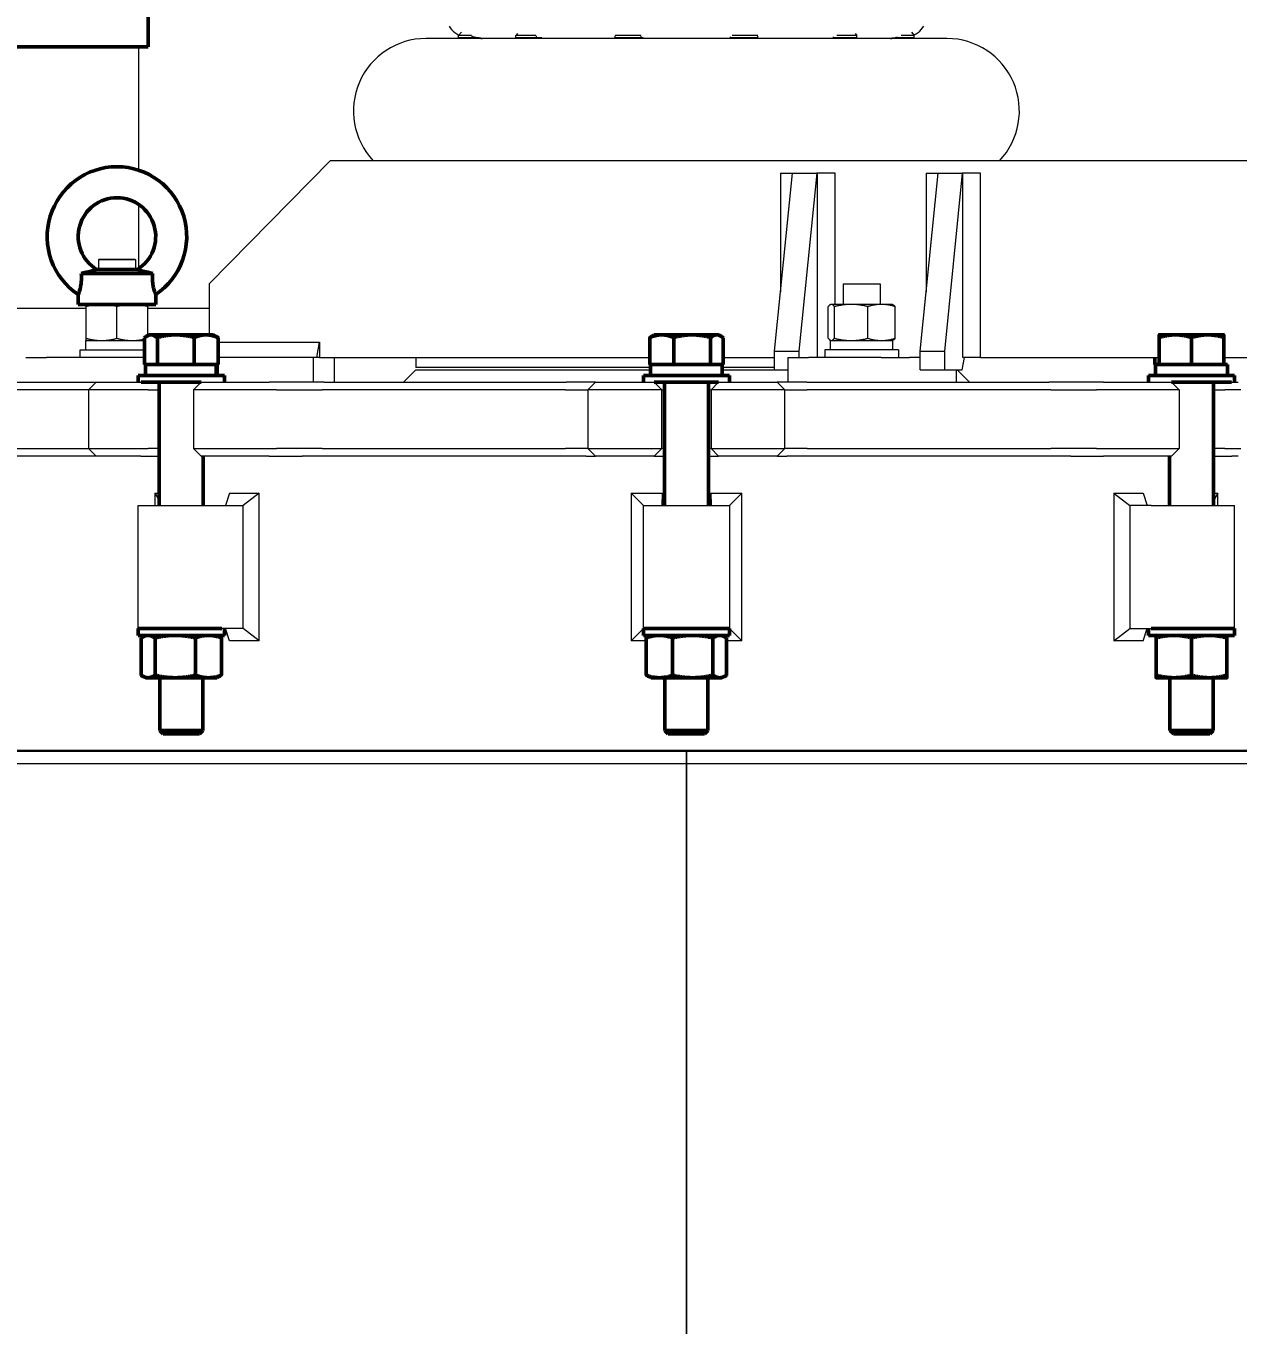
# Model space of a CAD drawing. Header units: inches. Extents: x 20 to 536, y 8 to 344.
# Drawn here: x 403.07 to 427.7, y 114.7 to 141.1 of the extents above; entities that cross this region are included whole.
import ezdxf

# ---------------------------------------------------------------- set-up
doc = ezdxf.new("R2010")
doc.units = ezdxf.units.IN
doc.header["$LTSCALE"] = 16
doc.header["$MEASUREMENT"] = 0
doc.layers.add('Dimension (ANSI)', color=7, linetype='Continuous', lineweight=25)
doc.layers.add('Visible (ANSI)', color=7, linetype='Continuous', lineweight=50)
doc.styles.add('Standard D-E', font='arial.ttf')
doc.dimstyles.new('in [mm] D-E NeptuneBenson', dxfattribs={"dimscale": 16, "dimtxt": 0.15, "dimasz": 0.098425, "dimexe": 0.125, "dimexo": 0.063, "dimgap": 0.031496, "dimtad": 0, "dimtih": 1, "dimtoh": 1, "dimdec": 4, "dimrnd": 1e-08, "dimzin": 3, "dimdsep": 46, "dimlunit": 5, "dimtxsty": 'Standard D-E', "dimcen": 0.09, "dimdle": 0.393701, "dimclrd": 256, "dimclre": 256, "dimclrt": 256, "dimadec": 1, "dimazin": 1, "dimtfac": 1, "dimtofl": 0, "dimtmove": 0, "dimatfit": 3, "dimfxl": 1, "dimfrac": 1, "dimtolj": 1, "dimtzin": 4, "dimlwd": -1, "dimlwe": -1, "dimarcsym": 0})

# ---------------------------------------------------------------- blocks, each defined once
blk = doc.blocks.new('*D25')
at = {"layer": 'Defpoints', "color": 0, "transparency": 16777216}
for p in [(336.905, 144.01), (416.113, 144.01), (390.911, 45.678)]:
    blk.add_point(p, dxfattribs=at)
at = {"layer": 'Dimension (ANSI)', "transparency": 16777216}
for p, q in [((415.105, 144.01), (334.905, 144.01)), ((336.905, 142.435), (336.905, 111.916)), ((336.905, 47.253), (336.905, 94.55)), ((389.903, 45.678), (334.905, 45.678))]:
    blk.add_line(p, q, dxfattribs=at)
for points in [[(336.642, 142.435), (337.167, 142.435), (336.905, 144.01)], [(336.642, 47.253), (337.167, 47.253), (336.905, 45.678)]]:
    blk.add_solid(points, dxfattribs=at)
at = {"layer": 'Dimension (ANSI)', "transparency": 16777216, "char_height": 2.4, "attachment_point": 5, "style": 'Standard D-E'}
for s, insert in [('\\A1; \\fArial|b0|i0;98{\\H1x;\\S5#16;} in', (336.905, 106.187)), ('\\A1;[2491.0 mm]{\\P\\fArial|b0|i0;SHIPPING HEIGHT\\P\\fArial|b0|i0;REF.}', (336.905, 97.504))]:
    blk.add_mtext(s, dxfattribs=dict(at, insert=insert))

msp = doc.modelspace()

# ---------------------------------------------------------------- linework, layer by layer
at = {"layer": 'Visible (ANSI)'}
for p, q in [((405.54992, 140.68065), (405.54992, 141.88065)), ((405.54992, 140.68065), (391.42592, 140.68065)), ((405.64217, 136.07758), (404.19367, 136.07758)), ((405.33326, 136.15666), (404.50258, 136.15666)), ((404.13052, 135.44765), (404.13052, 135.64713)), ((405.70532, 135.44765), (404.13052, 135.44765)), ((405.70532, 135.44765), (405.70532, 135.64713)), ((405.47892, 134.22528), (405.47892, 134.77069)), ((405.56915, 134.82928), (405.52656, 134.80469)), ((405.60915, 134.82928), (405.56915, 134.82928)), ((406.11249, 134.82928), (405.60915, 134.82928)), ((405.73938, 134.22528), (405.73938, 134.77069)), ((406.72849, 134.82928), (406.11249, 134.82928)), ((406.48561, 134.22528), (406.48561, 134.77069)), ((406.88115, 134.82928), (406.72849, 134.82928)), ((406.88115, 134.82928), (406.92375, 134.80469)), ((406.97138, 134.22528), (406.97138, 134.77069)), ((415.7422, 134.22528), (415.7422, 134.77069)), ((415.83192, 134.82928), (415.79031, 134.80526)), ((415.98622, 134.82928), (415.83192, 134.82928)), ((416.60309, 134.82928), (415.98622, 134.82928)), ((416.23023, 134.22528), (416.23023, 134.77069)), ((417.10479, 134.82928), (416.60309, 134.82928)), ((416.97595, 134.22528), (416.97595, 134.77069)), ((417.14392, 134.82928), (417.10479, 134.82928)), ((417.14392, 134.82928), (417.18553, 134.80526)), ((417.23364, 134.22528), (417.23364, 134.77069)), ((426.09396, 134.22528), (426.09396, 134.77069)), ((426.09469, 134.82928), (426.09469, 134.82928)), ((426.42379, 134.82928), (426.09469, 134.82928)), ((426.09469, 134.82928), (426.09469, 134.82928)), ((426.09543, 134.22528), (426.09543, 134.77069)), ((427.07979, 134.82928), (426.42379, 134.82928)), ((426.75216, 134.22528), (426.75216, 134.77069)), ((427.40669, 134.82928), (427.07979, 134.82928)), ((427.40669, 134.82928), (427.40669, 134.82928)), ((427.40742, 134.22528), (427.40742, 134.77069)), ((405.60915, 134.22528), (405.47892, 134.22528)), ((405.49565, 134.22528), (406.92953, 134.22528)), ((405.49565, 134.22528), (405.49565, 134.00628)), ((405.56915, 134.22528), (405.56915, 134.22528)), ((405.73938, 134.22528), (405.60915, 134.22528)), ((406.11249, 134.22528), (405.73938, 134.22528)), ((406.48561, 134.22528), (406.11249, 134.22528)), ((406.72849, 134.22528), (406.48561, 134.22528)), ((406.97138, 134.22528), (406.72849, 134.22528)), ((406.88115, 134.22528), (406.88115, 134.22528)), ((406.92953, 134.22528), (406.9418, 134.22528)), ((406.9418, 134.22528), (406.95465, 134.22528)), ((406.95465, 134.22528), (406.95465, 134.00628)), ((415.98622, 134.22528), (415.7422, 134.22528)), ((415.75842, 134.22528), (417.21742, 134.22528)), ((415.75842, 134.22528), (415.75842, 134.00628)), ((415.83192, 134.22528), (415.83192, 134.22528)), ((416.23023, 134.22528), (415.98622, 134.22528)), ((416.60309, 134.22528), (416.23023, 134.22528)), ((416.97595, 134.22528), (416.60309, 134.22528)), ((417.10479, 134.22528), (416.97595, 134.22528)), ((417.23364, 134.22528), (417.10479, 134.22528)), ((417.14392, 134.22528), (417.14392, 134.22528)), ((417.21742, 134.22528), (417.21742, 134.00628)), ((426.00446, 134.22528), (426.00446, 134.36565)), ((426.09396, 134.22528), (426.00446, 134.22528)), ((426.02119, 134.22528), (427.48019, 134.22528)), ((426.02119, 134.22528), (426.02119, 134.00628)), ((426.09469, 134.22528), (426.09396, 134.22528)), ((426.09543, 134.22528), (426.09469, 134.22528)), ((426.09469, 134.22528), (426.09469, 134.22528)), ((426.42379, 134.22528), (426.09543, 134.22528)), ((426.75216, 134.22528), (426.42379, 134.22528)), ((427.07979, 134.22528), (426.75216, 134.22528)), ((427.40742, 134.22528), (427.07979, 134.22528)), ((427.40669, 134.22528), (427.40669, 134.22528)), ((427.48019, 134.22528), (427.48019, 134.00628)), ((407.10015, 134.00628), (405.35015, 134.00628)), ((405.35015, 133.86565), (405.35015, 134.00628)), ((405.41122, 133.86565), (406.62989, 133.86565)), ((405.77765, 133.86565), (405.77765, 131.36565)), ((407.10015, 133.86565), (407.10015, 134.00628)), ((417.36292, 134.00628), (415.61292, 134.00628)), ((415.61292, 133.86565), (415.61292, 134.00628)), ((415.83292, 133.86565), (417.14292, 133.86565)), ((416.04042, 133.86565), (416.04042, 131.36565)), ((416.93542, 133.86565), (416.93542, 131.36565)), ((417.36292, 133.86565), (417.36292, 134.00628)), ((427.62569, 134.00628), (425.87569, 134.00628)), ((425.87569, 133.86565), (425.87569, 134.00628)), ((426.34596, 133.86565), (427.56462, 133.86565)), ((427.19819, 133.86565), (427.19819, 131.36565)), ((427.62569, 133.86565), (427.62569, 134.00628)), ((406.67265, 132.36565), (406.67265, 131.36565)), ((426.30319, 132.36565), (426.30319, 131.36565)), ((407.04738, 128.86565), (405.35015, 128.86565)), ((405.35015, 128.72503), (405.35015, 128.86565)), ((407.10015, 128.72503), (407.10015, 128.86565)), ((417.36292, 128.86565), (415.61292, 128.86565)), ((415.61292, 128.72503), (415.61292, 128.86565)), ((417.36292, 128.72503), (417.36292, 128.86565)), ((425.87569, 128.72503), (425.87569, 128.86565)), ((427.62569, 128.86565), (425.92846, 128.86565)), ((427.62569, 128.72503), (427.62569, 128.86565)), ((405.35015, 128.72503), (407.10015, 128.72503)), ((405.40726, 127.9179), (405.40726, 128.67316)), ((405.50615, 128.72503), (405.45947, 128.70326)), ((405.69273, 127.9179), (405.69273, 128.67316)), ((406.51062, 127.9179), (406.51062, 128.67316)), ((406.94415, 128.72503), (406.99084, 128.70326)), ((407.04305, 127.9179), (407.04305, 128.67316)), ((415.61292, 128.72503), (417.36292, 128.72503)), ((415.67059, 127.9179), (415.67059, 128.67316)), ((415.76892, 128.72503), (415.72332, 128.70376)), ((416.20548, 127.9179), (416.20548, 128.67316)), ((417.02282, 127.9179), (417.02282, 128.67316)), ((417.20692, 128.72503), (417.25253, 128.70376)), ((417.30526, 127.9179), (417.30526, 128.67316)), ((425.87569, 128.72503), (427.62569, 128.72503)), ((426.03089, 127.9179), (426.03089, 128.67316)), ((426.03169, 128.72503), (426.03169, 128.72503)), ((426.0325, 127.9179), (426.0325, 128.67316)), ((426.7523, 127.9179), (426.7523, 128.67316)), ((427.46969, 128.72503), (427.46969, 128.72503)), ((427.4705, 127.9179), (427.4705, 128.67316)), ((405.50615, 127.86603), (405.45947, 127.8878)), ((405.50615, 127.86603), (405.54999, 127.86603)), ((405.54999, 127.86603), (406.10167, 127.86603)), ((405.78765, 127.86603), (405.78765, 126.79139)), ((406.10167, 127.86603), (406.77683, 127.86603)), ((406.66265, 127.86603), (406.66265, 126.79139)), ((406.77683, 127.86603), (406.94415, 127.86603)), ((406.94415, 127.86603), (406.99084, 127.8878)), ((415.76892, 127.86603), (415.72332, 127.88729)), ((415.76892, 127.86603), (415.93803, 127.86603)), ((415.93803, 127.86603), (416.61415, 127.86603)), ((416.05042, 127.86603), (416.05042, 126.79139)), ((416.61415, 127.86603), (417.16404, 127.86603)), ((416.92542, 127.86603), (416.92542, 126.79139)), ((417.16404, 127.86603), (417.20692, 127.86603)), ((417.20692, 127.86603), (417.25253, 127.88729)), ((426.03169, 127.86603), (426.3924, 127.86603)), ((426.03169, 127.86603), (426.03169, 127.86603)), ((426.03169, 127.86603), (426.03169, 127.86603)), ((426.31319, 127.86603), (426.31319, 126.79139)), ((426.3924, 127.86603), (427.1114, 127.86603)), ((427.1114, 127.86603), (427.46969, 127.86603)), ((427.18819, 127.86603), (427.18819, 126.79139)), ((427.46969, 127.86603), (427.46969, 127.86603)), ((405.78765, 126.79139), (406.66265, 126.79139)), ((405.85581, 126.72528), (405.78765, 126.79139)), ((406.59449, 126.72528), (406.66265, 126.79139)), ((416.05042, 126.79139), (416.92542, 126.79139)), ((416.11858, 126.72528), (416.05042, 126.79139)), ((416.85726, 126.72528), (416.92542, 126.79139)), ((426.31319, 126.79139), (427.18819, 126.79139)), ((426.38135, 126.72528), (426.31319, 126.79139)), ((427.12003, 126.72528), (427.18819, 126.79139)), ((406.59449, 126.72528), (405.85581, 126.72528)), ((416.85726, 126.72528), (416.11858, 126.72528)), ((427.12003, 126.72528), (426.38135, 126.72528)), ((416.48792, 125.39065), (416.48792, 125.39065)), ((416.48792, 124.89065), (416.48792, 124.89065))]:
    msp.add_line(p, q, dxfattribs=at)
at = {"layer": 'Visible (ANSI)', "linetype": 'Continuous', "lineweight": 18}
for p, q in [((421.78224, 140.84663), (411.1936, 140.84663)), ((411.91726, 140.97686), (411.85726, 140.90783)), ((412.12184, 140.90783), (411.85726, 140.90783)), ((411.85726, 140.86379), (411.85726, 140.90783)), ((412.13628, 140.86379), (411.85726, 140.86379)), ((412.13628, 140.86379), (412.13628, 140.9022)), ((412.15272, 140.85579), (412.27858, 140.85579)), ((412.21956, 140.86379), (412.15904, 140.86379)), ((412.21956, 140.87614), (412.21956, 140.86379)), ((412.27747, 140.86379), (412.21956, 140.86379)), ((412.32401, 140.85579), (413.36104, 140.85579)), ((413.05833, 140.9497), (413.02194, 140.90783)), ((413.43079, 140.90783), (413.02194, 140.90783)), ((413.02194, 140.86379), (413.02194, 140.90783)), ((413.44361, 140.86379), (413.02194, 140.86379)), ((413.44361, 140.86379), (413.44361, 140.9022)), ((413.51025, 140.86379), (413.44361, 140.86379)), ((413.48516, 140.85579), (415.28134, 140.85579)), ((413.51025, 140.87614), (413.51025, 140.86379)), ((413.54851, 140.86379), (413.51025, 140.86379)), ((415.03924, 140.86379), (415.03924, 140.90033)), ((415.56666, 140.86379), (415.03924, 140.86379)), ((415.5589, 140.90783), (415.0399, 140.90783)), ((415.4509, 140.85579), (417.52494, 140.85579)), ((415.56666, 140.86379), (415.56666, 140.9022)), ((415.59881, 140.86379), (415.56666, 140.86379)), ((415.59881, 140.87614), (415.59881, 140.86379)), ((415.60716, 140.86379), (415.59881, 140.86379)), ((417.37962, 140.87864), (417.37962, 140.86379)), ((417.93656, 140.86379), (417.37962, 140.86379)), ((417.93594, 140.90783), (417.41694, 140.90783)), ((417.6945, 140.85579), (419.49068, 140.85579)), ((417.93656, 140.86379), (417.93656, 140.9022)), ((419.47264, 140.87864), (419.47264, 140.86379)), ((419.9539, 140.86379), (419.47264, 140.86379)), ((419.9539, 140.90783), (419.54505, 140.90783)), ((419.61481, 140.85579), (420.65183, 140.85579)), ((419.91751, 140.9497), (419.9539, 140.90783)), ((419.9539, 140.86379), (419.9539, 140.90783)), ((420.69726, 140.85579), (420.82312, 140.85579)), ((420.7659, 140.86379), (420.72889, 140.86379)), ((420.7659, 140.87864), (420.7659, 140.86379)), ((421.11859, 140.86379), (420.7659, 140.86379)), ((421.11859, 140.90783), (420.85401, 140.90783)), ((421.05858, 140.97686), (421.11859, 140.90783)), ((421.11859, 140.86379), (421.11859, 140.90783)), ((405.36292, 138.17126), (405.36292, 140.68065)), ((406.78993, 135.86565), (409.25279, 138.36565)), ((432.49686, 138.36565), (409.25279, 138.36565)), ((418.28081, 134.49565), (418.6449, 138.11565)), ((418.4023, 138.11565), (418.6449, 138.11565)), ((418.4023, 138.11565), (418.4023, 135.70357)), ((418.6449, 138.11565), (419.13747, 138.11565)), ((419.13747, 138.11565), (418.77338, 134.49565)), ((419.14906, 138.11565), (419.13747, 138.11565)), ((419.51058, 138.11565), (419.14906, 138.11565)), ((419.14906, 134.36565), (419.14906, 138.11565)), ((419.51058, 135.44765), (419.51058, 138.11565)), ((421.23624, 134.49565), (421.60032, 138.11565)), ((421.35773, 138.11565), (421.60032, 138.11565)), ((421.35773, 138.11565), (421.35773, 135.70357)), ((421.60032, 138.11565), (422.0929, 138.11565)), ((422.0929, 138.11565), (421.72881, 134.49565)), ((422.10449, 138.11565), (422.0929, 138.11565)), ((422.46601, 138.11565), (422.10449, 138.11565)), ((422.10449, 134.36565), (422.10449, 138.11565)), ((422.46601, 134.36565), (422.46601, 138.11565)), ((405.36292, 136.17601), (405.36292, 137.4752)), ((404.55542, 136.36565), (404.54292, 136.35315)), ((405.29292, 136.35315), (404.54292, 136.35315)), ((404.54292, 136.35315), (404.54292, 136.15666)), ((404.55542, 136.36565), (405.28042, 136.36565)), ((405.28042, 136.36565), (405.29292, 136.35315)), ((405.29292, 136.35315), (405.29292, 136.15666)), ((406.78993, 135.86565), (406.78993, 134.82928)), ((419.67375, 135.86565), (420.42375, 135.86565)), ((419.67375, 135.86565), (419.67375, 135.44765)), ((420.42375, 135.86565), (420.42375, 135.44765)), ((419.42375, 135.44765), (419.41411, 135.44316)), ((419.43325, 135.44765), (419.42375, 135.44765)), ((419.83499, 135.44765), (419.43325, 135.44765)), ((420.45049, 135.44765), (419.83499, 135.44765)), ((420.67375, 135.44765), (420.45049, 135.44765)), ((420.67375, 135.44765), (420.68339, 135.44316)), ((404.29292, 135.36565), (388.98792, 135.36565)), ((404.29292, 134.75874), (404.29292, 135.40257)), ((404.91792, 134.75874), (404.91792, 135.40257)), ((405.54292, 134.81414), (405.54292, 135.40257)), ((406.78993, 135.36565), (405.54292, 135.36565)), ((419.37059, 134.75874), (419.37059, 135.40257)), ((419.49591, 134.75874), (419.49591, 135.40257)), ((420.17407, 134.75874), (420.17407, 135.40257)), ((420.72692, 134.75874), (420.72692, 135.40257)), ((404.28542, 134.71365), (405.47892, 134.71365)), ((404.28542, 134.52565), (404.28542, 134.71365)), ((406.97138, 134.67815), (409.03113, 134.67815)), ((408.97746, 134.36565), (409.03113, 134.67815)), ((409.03113, 134.67815), (409.03113, 134.36565)), ((419.42375, 134.71365), (419.41411, 134.71815)), ((419.41625, 134.71365), (420.68125, 134.71365)), ((419.41625, 134.52565), (419.41625, 134.71365)), ((420.67375, 134.71365), (420.68339, 134.71815)), ((420.68125, 134.52565), (420.68125, 134.71365)), ((404.16792, 134.52565), (405.47892, 134.52565)), ((404.16792, 134.36565), (404.16792, 134.52565)), ((418.28081, 134.49565), (418.77338, 134.49565)), ((418.28081, 134.11565), (418.28081, 134.49565)), ((418.77338, 134.49565), (418.77338, 134.36565)), ((420.79875, 134.52565), (419.29875, 134.52565)), ((419.29875, 134.52565), (419.29875, 134.36565)), ((420.79875, 134.52565), (420.79875, 134.36565)), ((421.23624, 134.49565), (421.72881, 134.49565)), ((421.23624, 134.11565), (421.23624, 134.49565)), ((421.72881, 134.49565), (421.72881, 134.11565)), ((403.06991, 134.36565), (403.48404, 134.36565)), ((405.47892, 134.36565), (403.48404, 134.36565)), ((408.90233, 134.36565), (406.97138, 134.36565)), ((409.03113, 134.36565), (408.90233, 134.36565)), ((408.90233, 134.36565), (408.90233, 133.86565)), ((409.03113, 134.36565), (408.97746, 134.36565)), ((409.03113, 134.36565), (415.7422, 134.36565)), ((409.33167, 134.36565), (409.33167, 133.86565)), ((410.98792, 134.36565), (410.98792, 134.16565)), ((415.75842, 134.16565), (410.98792, 134.16565)), ((418.28081, 134.16565), (417.21742, 134.16565)), ((417.23364, 134.36565), (418.28081, 134.36565)), ((418.55128, 134.36565), (418.96541, 134.36565)), ((418.55128, 134.36565), (418.55128, 133.86565)), ((420.44313, 134.36565), (418.96541, 134.36565)), ((420.44313, 134.36565), (421.02157, 134.36565)), ((421.23624, 134.36565), (421.02157, 134.36565)), ((422.0929, 134.11565), (422.13583, 134.36565)), ((422.46601, 134.36565), (422.10449, 134.36565)), ((422.46601, 134.36565), (426.09396, 134.36565)), ((427.40742, 134.36565), (435.02939, 134.36565)), ((400.20779, 133.86565), (404.49453, 133.86565)), ((404.49453, 133.86565), (404.33953, 133.71065)), ((404.49453, 133.86565), (405.02409, 133.86565)), ((405.02409, 133.86565), (405.28068, 133.86565)), ((405.28068, 133.86565), (405.40462, 133.86565)), ((405.41122, 133.86565), (405.40462, 133.86565)), ((406.62989, 133.86565), (406.47489, 133.71065)), ((406.62989, 133.86565), (406.69459, 133.86565)), ((406.69459, 133.86565), (406.95665, 133.86565)), ((406.95665, 133.86565), (408.01295, 133.86565)), ((408.33999, 133.86565), (408.01295, 133.86565)), ((409.12562, 133.86565), (408.33999, 133.86565)), ((409.12562, 133.86565), (414.04439, 133.86565)), ((410.98792, 134.11565), (410.73792, 133.86565)), ((410.98792, 134.11565), (415.75842, 134.11565)), ((410.98792, 134.11565), (415.75842, 134.11565)), ((414.64292, 133.86565), (414.04439, 133.86565)), ((414.48792, 133.71065), (414.64292, 133.86565)), ((414.64292, 133.86565), (415.45963, 133.86565)), ((415.45963, 133.86565), (415.73559, 133.86565)), ((415.73559, 133.86565), (415.83292, 133.86565)), ((415.98792, 133.71065), (415.83292, 133.86565)), ((416.98792, 133.71065), (417.14292, 133.86565)), ((417.14292, 133.86565), (417.24025, 133.86565)), ((417.21742, 134.11565), (418.28081, 134.11565)), ((417.21742, 134.11565), (418.28081, 134.11565)), ((417.24025, 133.86565), (417.51622, 133.86565)), ((417.51622, 133.86565), (418.33292, 133.86565)), ((418.28081, 134.11565), (418.55128, 134.11565)), ((418.93146, 133.86565), (418.33292, 133.86565)), ((418.48792, 133.71065), (418.33292, 133.86565)), ((418.93146, 133.86565), (423.85022, 133.86565)), ((421.23624, 134.11565), (421.72881, 134.11565)), ((421.72881, 134.11565), (422.0929, 134.11565)), ((421.96613, 134.11565), (421.96613, 133.86565)), ((421.98792, 134.11565), (422.23792, 133.86565)), ((424.63585, 133.86565), (423.85022, 133.86565)), ((424.96289, 133.86565), (424.63585, 133.86565)), ((424.96289, 133.86565), (426.01919, 133.86565)), ((426.01919, 133.86565), (426.28125, 133.86565)), ((426.28125, 133.86565), (426.34596, 133.86565)), ((426.34596, 133.86565), (426.50096, 133.71065)), ((427.57122, 133.86565), (427.56462, 133.86565)), ((427.57122, 133.86565), (427.69516, 133.86565)), ((404.33953, 133.71065), (400.11877, 133.71065)), ((404.96623, 133.71065), (404.33953, 133.71065)), ((404.33953, 133.71065), (404.33953, 132.52065)), ((405.22411, 133.71065), (404.96623, 133.71065)), ((405.55027, 133.71065), (405.22411, 133.71065)), ((405.55027, 133.71065), (405.77765, 133.71065)), ((406.64516, 133.71065), (406.47489, 133.71065)), ((406.47489, 133.71065), (406.47489, 132.52065)), ((406.90855, 133.71065), (406.64516, 133.71065)), ((408.1586, 133.71065), (406.90855, 133.71065)), ((408.1586, 133.71065), (408.48565, 133.71065)), ((408.48565, 133.71065), (409.08536, 133.71065)), ((414.03103, 133.71065), (409.08536, 133.71065)), ((414.03103, 133.71065), (414.48792, 133.71065)), ((415.45444, 133.71065), (414.48792, 133.71065)), ((414.48792, 133.71065), (414.48792, 132.52065)), ((415.7318, 133.71065), (415.45444, 133.71065)), ((415.98792, 133.71065), (415.7318, 133.71065)), ((415.98792, 133.71065), (416.04042, 133.71065)), ((415.98792, 132.52065), (415.98792, 133.71065)), ((416.93542, 133.71065), (416.98792, 133.71065)), ((417.24405, 133.71065), (416.98792, 133.71065)), ((416.98792, 133.71065), (416.98792, 132.52065)), ((417.52141, 133.71065), (417.24405, 133.71065)), ((418.48792, 133.71065), (417.52141, 133.71065)), ((418.48792, 133.71065), (418.94482, 133.71065)), ((418.48792, 132.52065), (418.48792, 133.71065)), ((423.89048, 133.71065), (418.94482, 133.71065)), ((423.89048, 133.71065), (424.4902, 133.71065)), ((424.4902, 133.71065), (424.81724, 133.71065)), ((426.0673, 133.71065), (424.81724, 133.71065)), ((426.33068, 133.71065), (426.0673, 133.71065)), ((426.50096, 133.71065), (426.33068, 133.71065)), ((426.50096, 133.71065), (426.50096, 132.52065)), ((427.19819, 133.71065), (427.42557, 133.71065)), ((427.75173, 133.71065), (427.42557, 133.71065)), ((404.49453, 132.36565), (399.77515, 132.36565)), ((400.11877, 132.52065), (404.33953, 132.52065)), ((404.33953, 132.52065), (404.96623, 132.52065)), ((404.49453, 132.36565), (404.33953, 132.52065)), ((405.02409, 132.36565), (404.49453, 132.36565)), ((404.96623, 132.52065), (405.22411, 132.52065)), ((405.28068, 132.36565), (405.02409, 132.36565)), ((405.22411, 132.52065), (405.55027, 132.52065)), ((405.40462, 132.36565), (405.28068, 132.36565)), ((405.40462, 132.36565), (405.76402, 132.36565)), ((405.77765, 132.52065), (405.55027, 132.52065)), ((405.76402, 132.36565), (405.77765, 132.36565)), ((406.47489, 132.52065), (406.64516, 132.52065)), ((406.62989, 132.36565), (406.47489, 132.52065)), ((406.69459, 132.36565), (406.62989, 132.36565)), ((406.64516, 132.52065), (406.90855, 132.52065)), ((406.95665, 132.36565), (406.69459, 132.36565)), ((406.90855, 132.52065), (408.1586, 132.52065)), ((408.01295, 132.36565), (406.95665, 132.36565)), ((408.01295, 132.36565), (408.33999, 132.36565)), ((408.48565, 132.52065), (408.1586, 132.52065)), ((408.33999, 132.36565), (408.67927, 132.36565)), ((409.08536, 132.52065), (408.48565, 132.52065)), ((414.45061, 132.36565), (408.67927, 132.36565)), ((409.08536, 132.52065), (414.03103, 132.52065)), ((414.48792, 132.52065), (414.03103, 132.52065)), ((414.45061, 132.36565), (414.64292, 132.36565)), ((414.48792, 132.52065), (415.45444, 132.52065)), ((414.48792, 132.52065), (414.64292, 132.36565)), ((415.45963, 132.36565), (414.64292, 132.36565)), ((415.45444, 132.52065), (415.7318, 132.52065)), ((415.73559, 132.36565), (415.45963, 132.36565)), ((415.7318, 132.52065), (415.98792, 132.52065)), ((415.83292, 132.36565), (415.73559, 132.36565)), ((415.98792, 132.52065), (415.83292, 132.36565)), ((415.83292, 132.36565), (416.04042, 132.36565)), ((416.04042, 132.52065), (415.98792, 132.52065)), ((416.98792, 132.52065), (416.93542, 132.52065)), ((416.93542, 132.36565), (417.14292, 132.36565)), ((416.98792, 132.52065), (417.24405, 132.52065)), ((416.98792, 132.52065), (417.14292, 132.36565)), ((417.24025, 132.36565), (417.14292, 132.36565)), ((417.51622, 132.36565), (417.24025, 132.36565)), ((417.24405, 132.52065), (417.52141, 132.52065)), ((418.33292, 132.36565), (417.51622, 132.36565)), ((417.52141, 132.52065), (418.48792, 132.52065)), ((418.48792, 132.52065), (418.33292, 132.36565)), ((418.33292, 132.36565), (418.52523, 132.36565)), ((418.94482, 132.52065), (418.48792, 132.52065)), ((424.29657, 132.36565), (418.52523, 132.36565)), ((418.94482, 132.52065), (423.89048, 132.52065)), ((424.4902, 132.52065), (423.89048, 132.52065)), ((424.29657, 132.36565), (424.63585, 132.36565)), ((424.81724, 132.52065), (424.4902, 132.52065)), ((424.63585, 132.36565), (424.96289, 132.36565)), ((424.81724, 132.52065), (426.0673, 132.52065)), ((426.01919, 132.36565), (424.96289, 132.36565)), ((426.28125, 132.36565), (426.01919, 132.36565)), ((426.0673, 132.52065), (426.33068, 132.52065)), ((426.34596, 132.36565), (426.28125, 132.36565)), ((426.33068, 132.52065), (426.50096, 132.52065)), ((426.34596, 132.36565), (426.50096, 132.52065)), ((427.42557, 132.52065), (427.19819, 132.52065)), ((427.19819, 132.36565), (427.21183, 132.36565)), ((427.21183, 132.36565), (427.57122, 132.36565)), ((427.42557, 132.52065), (427.75173, 132.52065)), ((427.69516, 132.36565), (427.57122, 132.36565)), ((405.69043, 131.61556), (405.69043, 131.36565)), ((405.69043, 131.61556), (405.77765, 131.61556)), ((405.69043, 131.61556), (405.77765, 131.46657)), ((407.20713, 131.61556), (407.12575, 131.36565)), ((407.20713, 131.61556), (407.80455, 131.61556)), ((407.80455, 131.61556), (407.4812, 131.36565)), ((407.80455, 128.61575), (407.80455, 131.61556)), ((415.36302, 131.61556), (415.36302, 128.61575)), ((415.36302, 131.61556), (415.99227, 131.61556)), ((415.36302, 131.61556), (415.61292, 131.36565)), ((415.99227, 131.61556), (415.98792, 131.36565)), ((415.99227, 131.61556), (415.99227, 131.36565)), ((416.98358, 131.61556), (416.98792, 131.36565)), ((416.98358, 131.36565), (416.98358, 131.61556)), ((416.98358, 131.61556), (417.61282, 131.61556)), ((417.61282, 131.61556), (417.36292, 131.36565)), ((417.61282, 128.61575), (417.61282, 131.61556)), ((425.17129, 131.61556), (425.17129, 128.61575)), ((425.17129, 131.61556), (425.76871, 131.61556)), ((425.17129, 131.61556), (425.49464, 131.36565)), ((425.76871, 131.61556), (425.8501, 131.36565)), ((427.19819, 131.61556), (427.28542, 131.61556)), ((427.28542, 131.61556), (427.19819, 131.46657)), ((427.28542, 131.36565), (427.28542, 131.61556)), ((405.35015, 131.36565), (407.04738, 131.36565)), ((405.35015, 128.86565), (405.35015, 131.36565)), ((407.04738, 131.36565), (407.4812, 131.36565)), ((407.4812, 128.86565), (407.4812, 131.36565)), ((415.61292, 131.36565), (417.36292, 131.36565)), ((415.61292, 128.86565), (415.61292, 131.36565)), ((417.36292, 131.36565), (417.36292, 128.86565)), ((425.92846, 131.36565), (425.49464, 131.36565)), ((425.49464, 131.36565), (425.49464, 128.86565)), ((425.92846, 131.36565), (427.62569, 131.36565)), ((427.62569, 128.86565), (427.62569, 131.36565)), ((407.04738, 128.86565), (405.35015, 128.86565)), ((407.4812, 128.86565), (407.04738, 128.86565)), ((407.20713, 128.61575), (407.12575, 128.86565)), ((407.80455, 128.61575), (407.4812, 128.86565)), ((415.36302, 128.61575), (415.61292, 128.86565)), ((417.36292, 128.86565), (415.61292, 128.86565)), ((417.61282, 128.61575), (417.36292, 128.86565)), ((425.17129, 128.61575), (425.49464, 128.86565)), ((425.49464, 128.86565), (425.92846, 128.86565)), ((425.76871, 128.61575), (425.8501, 128.86565)), ((427.62569, 128.86565), (425.92846, 128.86565)), ((407.80455, 128.61575), (407.20713, 128.61575)), ((415.67059, 128.61575), (415.36302, 128.61575)), ((417.61282, 128.61575), (417.30526, 128.61575)), ((425.76871, 128.61575), (425.17129, 128.61575)), ((387.98659, 126.3969), (438.86149, 126.3969)), ((438.86149, 126.36565), (388.01785, 126.36565)), ((416.48792, 126.36565), (416.48792, 126.11565)), ((416.48792, 126.11565), (416.48792, 126.36565)), ((416.48792, 126.11565), (388.7385, 126.11565)), ((416.48792, 126.11565), (416.48792, 57.86565)), ((416.48792, 57.86565), (416.48792, 126.11565)), ((438.86149, 126.11565), (416.48792, 126.11565))]:
    msp.add_line(p, q, dxfattribs=at)
for centre, radius, start, end in [((412.03005, 141.30666), 0.41925, 209.34172, 233.614904), ((420.94579, 141.30666), 0.41925, 306.385096, 330.65828), ((411.1936, 139.37571), 1.47092, 90, 223.368322), ((412.10425, 141.40735), 0.54432, 233.614904, 244.046206), ((412.15272, 141.56617), 0.71038, 261.393107, 270), ((412.26679, 141.2629), 0.41885, 276.363058, 283.598225), ((420.70905, 141.2629), 0.41885, 256.401775, 263.636942), ((420.82312, 141.56617), 0.71038, 270, 278.606893), ((420.8716, 141.40735), 0.54432, 295.953794, 306.385096), ((421.78224, 139.37571), 1.47092, 316.631678, 90)]:
    msp.add_arc(centre, radius, start, end, dxfattribs=at)
at = {"layer": 'Visible (ANSI)'}
for radius, start, end in [(1.41732, 303.748989, 236.251011), (0.7874, 301.835724, 238.164276)]:
    msp.add_arc((404.91792, 136.82561), radius, start, end, dxfattribs=at)
for centre, start_param, end_param in [((406.22515, 133.85103), 1.60291232, 1.65596168), ((406.22515, 134.16153), 1.52784328, 1.58078706)]:
    msp.add_ellipse(centre, major_axis=(0.12917, -4.13714), ratio=0.17354315, start_param=start_param, end_param=end_param, dxfattribs=at)
at = {"layer": 'Visible (ANSI)', "linetype": 'Continuous', "lineweight": 18}
for points in [[(412.13628, 140.89132), (412.14123, 140.88974), (412.1462, 140.88821), (412.15118, 140.88674)], [(412.15118, 140.88674), (412.17003, 140.88116), (412.18876, 140.87618), (412.20675, 140.87201)]]:
    msp.add_open_spline(points, degree=3, dxfattribs=at)
for points, knots in [([(412.31274, 140.85608), (412.30972, 140.85605), (412.30628, 140.85601), (412.2917, 140.85583), (412.27797, 140.85568), (412.24309, 140.85616), (412.22146, 140.85693), (412.17803, 140.86061), (412.15712, 140.8632), (412.13628, 140.86685)], [-0.785210169, -0.785210169, -0.785210169, -0.785210169, -0.728004291, -0.728004291, -0.567318433, -0.567318433, -0.380362779, -0.380362779, -0.218469899, -0.218469899, -0.218469899, -0.218469899]), ([(412.24696, 140.8638), (412.25521, 140.86235), (412.26304, 140.86113), (412.28809, 140.8577), (412.30239, 140.85657), (412.31741, 140.85587), (412.32129, 140.85579), (412.32401, 140.85579)], [-1.450051403, -1.450051403, -1.450051403, -1.450051403, -1.372572422, -1.372572422, -1.185225801, -1.185225801, -1.091811449, -1.091811449, -1.091811449, -1.091811449]), ([(413.47491, 140.86379), (413.47524, 140.86368), (413.47556, 140.86358), (413.48536, 140.8603), (413.49115, 140.85835), (413.49477, 140.85601), (413.49186, 140.85577), (413.47893, 140.85581), (413.47122, 140.85596), (413.45308, 140.85613), (413.44328, 140.85617), (413.42073, 140.85613), (413.40798, 140.85603), (413.37695, 140.85582), (413.35829, 140.8557), (413.31494, 140.85615), (413.29033, 140.85691), (413.25196, 140.86005), (413.23792, 140.86167), (413.22467, 140.8638)], [-1.44979112, -1.44979112, -1.44979112, -1.44979112, -1.44397012, -1.44397012, -1.27123454, -1.27123454, -1.08445893, -1.08445893, -0.95079876, -0.95079876, -0.8367508, -0.8367508, -0.7181241, -0.7181241, -0.56830832, -0.56830832, -0.38198584, -0.38198584, -0.26790242, -0.26790242, -0.26790242, -0.26790242]), ([(413.44361, 140.87437), (413.44482, 140.87395), (413.44602, 140.87354), (413.44832, 140.87275), (413.44942, 140.87237), (413.4505, 140.87201)], [-1.5947120524, -1.5947120524, -1.5947120524, -1.5947120524, -1.5806779204, -1.5806779204, -1.5673916588, -1.5673916588, -1.5673916588, -1.5673916588]), ([(415.51021, 140.86379), (415.50873, 140.86096), (415.5042, 140.85905), (415.48733, 140.8563), (415.47358, 140.85587), (415.44295, 140.85575), (415.42779, 140.8559), (415.39701, 140.85611), (415.38191, 140.85617), (415.35027, 140.85614), (415.33386, 140.85604), (415.29748, 140.85582), (415.27775, 140.85569), (415.23604, 140.85616), (415.21497, 140.85694), (415.1861, 140.86009), (415.17653, 140.86171), (415.16837, 140.8638)], [-1.44995015, -1.44995015, -1.44995015, -1.44995015, -1.29859506, -1.29859506, -1.11038272, -1.11038272, -0.96711884, -0.96711884, -0.84447018, -0.84447018, -0.719143, -0.719143, -0.56678811, -0.56678811, -0.38023407, -0.38023407, -0.26789008, -0.26789008, -0.26789008, -0.26789008]), ([(417.80748, 140.8638), (417.80184, 140.86235), (417.79553, 140.86113), (417.77174, 140.8577), (417.75158, 140.85657), (417.70935, 140.85568), (417.68812, 140.85577), (417.6473, 140.856), (417.62803, 140.85614), (417.59087, 140.85617), (417.57316, 140.85608), (417.53873, 140.85583), (417.52257, 140.85568), (417.49328, 140.85616), (417.48138, 140.85693), (417.4695, 140.86009), (417.46673, 140.8617), (417.46564, 140.8638)], [-1.4500514, -1.4500514, -1.4500514, -1.4500514, -1.37257242, -1.37257242, -1.1852258, -1.1852258, -1.01940759, -1.01940759, -0.87286576, -0.87286576, -0.72800429, -0.72800429, -0.56731843, -0.56731843, -0.38036278, -0.38036278, -0.26789035, -0.26789035, -0.26789035, -0.26789035]), ([(419.75117, 140.86379), (419.75049, 140.86368), (419.74981, 140.86358), (419.7288, 140.8603), (419.70686, 140.85835), (419.65995, 140.85601), (419.63543, 140.85577), (419.59548, 140.85581), (419.57965, 140.85596), (419.55273, 140.85613), (419.54138, 140.85617), (419.52084, 140.85613), (419.51183, 140.85603), (419.49526, 140.85582), (419.48879, 140.8557), (419.48103, 140.85615), (419.48147, 140.85691), (419.48972, 140.86005), (419.49455, 140.86167), (419.50093, 140.8638)], [-1.44979112, -1.44979112, -1.44979112, -1.44979112, -1.44397012, -1.44397012, -1.27123454, -1.27123454, -1.08445893, -1.08445893, -0.95079876, -0.95079876, -0.8367508, -0.8367508, -0.7181241, -0.7181241, -0.56830832, -0.56830832, -0.38198584, -0.38198584, -0.26790242, -0.26790242, -0.26790242, -0.26790242]), ([(420.65183, 140.85579), (420.65356, 140.85579), (420.65577, 140.85582), (420.66681, 140.85616), (420.67958, 140.85694), (420.71235, 140.86087), (420.73188, 140.86399), (420.75757, 140.86941), (420.76171, 140.87032), (420.7659, 140.87127)], [-0.626206038, -0.626206038, -0.626206038, -0.626206038, -0.56678811, -0.56678811, -0.380234072, -0.380234072, -0.194359726, -0.194359726, -0.159154784, -0.159154784, -0.159154784, -0.159154784]), ([(420.82048, 140.86379), (420.80095, 140.86096), (420.78168, 140.85905), (420.7406, 140.8563), (420.71987, 140.85587), (420.68907, 140.85575), (420.67782, 140.8559), (420.66689, 140.85604), (420.66492, 140.85606), (420.6631, 140.85608)], [-1.449950147, -1.449950147, -1.449950147, -1.449950147, -1.298595055, -1.298595055, -1.110382724, -1.110382724, -0.967118837, -0.967118837, -0.932717666, -0.932717666, -0.932717666, -0.932717666])]:
    msp.add_open_spline(points, degree=3, knots=knots, dxfattribs=at)
at = {"layer": 'Visible (ANSI)'}
for points, knots in [([(404.19367, 136.07758), (404.19691, 136.02095), (404.19744, 135.96273), (404.18929, 135.85852), (404.18264, 135.81935), (404.16823, 135.75402), (404.1597, 135.72565), (404.14435, 135.68063), (404.13785, 135.6647), (404.13176, 135.64998), (404.13055, 135.64712), (404.13054, 135.64712)], [0, 0, 0, 0, 0.43602809, 0.43602809, 0.81032109, 0.81032109, 1.20276192, 1.20276192, 1.59558596, 1.59558596, 1.8449044, 1.8449044, 1.8449044, 1.8449044]), ([(404.50258, 136.15666), (404.50258, 136.15666), (404.49707, 136.15472), (404.47496, 136.1475), (404.45782, 136.14213), (404.41003, 136.1284), (404.37731, 136.11971), (404.31038, 136.10329), (404.27655, 136.09549), (404.22586, 136.08439), (404.20984, 136.08096), (404.19367, 136.07758)], [1.44742672, 1.44742672, 1.44742672, 1.44742672, 1.70136376, 1.70136376, 1.97757797, 1.97757797, 2.32395322, 2.32395322, 2.62724145, 2.62724145, 2.76385241, 2.76385241, 2.76385241, 2.76385241]), ([(405.64217, 136.07758), (405.60842, 136.08465), (405.57535, 136.09189), (405.49508, 136.11041), (405.45136, 136.1215), (405.38978, 136.13857), (405.3677, 136.14533), (405.3404, 136.15415), (405.33361, 136.15654), (405.33327, 136.15666), (405.33326, 136.15666), (405.33326, 136.15666)], [0.16439405, 0.16439405, 0.16439405, 0.16439405, 0.43009125, 0.43009125, 0.84464406, 0.84464406, 1.16569623, 1.16569623, 1.44034331, 1.44034331, 1.44742671, 1.44742671, 1.44742671, 1.44742671]), ([(405.70531, 135.64712), (405.70531, 135.64713), (405.70491, 135.6481), (405.70185, 135.65532), (405.69661, 135.66763), (405.6829, 135.70509), (405.67479, 135.72932), (405.65987, 135.78669), (405.65334, 135.8183), (405.64347, 135.88983), (405.6406, 135.92876), (405.6391, 136.00476), (405.64011, 136.0415), (405.64217, 136.07758)], [1.84507114, 1.84507114, 1.84507114, 1.84507114, 1.99045995, 1.99045995, 2.38348301, 2.38348301, 2.7609854, 2.7609854, 3.1199212, 3.1199212, 3.50625859, 3.50625859, 3.86180885, 3.86180885, 3.86180885, 3.86180885])]:
    msp.add_open_spline(points, degree=3, knots=knots, dxfattribs=at)
at = {"layer": 'Visible (ANSI)', "linetype": 'Continuous', "lineweight": 18}
for points, weights in [([(404.29292, 135.40257), (404.29292, 135.44765), (404.29292, 135.44765)], [1, 1.0379548493, 1]), ([(404.60542, 135.44765), (404.46039, 135.44765), (404.29292, 135.40257)], [1, 1.0379548493, 1]), ([(404.91792, 135.40257), (404.75045, 135.44765), (404.60542, 135.44765)], [1, 1.0379548493, 1]), ([(405.23042, 135.44765), (405.08539, 135.44765), (404.91792, 135.40257)], [1, 1.0379548493, 1]), ([(405.54292, 135.40257), (405.37545, 135.44765), (405.23042, 135.44765)], [1, 1.0379548493, 1]), ([(405.54292, 135.44765), (405.54292, 135.44765), (405.54292, 135.40257)], [1, 1.0379548493, 1]), ([(419.43325, 135.44765), (419.40417, 135.44765), (419.37059, 135.40257)], [1, 1.0379548493, 1]), ([(419.49591, 135.40257), (419.46233, 135.44765), (419.43325, 135.44765)], [1, 1.0379548493, 1]), ([(419.83499, 135.44765), (419.67762, 135.44765), (419.49591, 135.40257)], [1, 1.0379548493, 1]), ([(420.17407, 135.40257), (419.99236, 135.44765), (419.83499, 135.44765)], [1, 1.0379548493, 1]), ([(420.45049, 135.44765), (420.32221, 135.44765), (420.17407, 135.40257)], [1, 1.0379548493, 1]), ([(420.72692, 135.40257), (420.57878, 135.44765), (420.45049, 135.44765)], [1, 1.0379548493, 1]), ([(420.68339, 135.44316), (420.70376, 135.43366), (420.72692, 135.40257)], [1.01647331037, 1.02587101878, 1]), ([(404.29292, 134.71365), (404.29292, 134.71365), (404.29292, 134.75874)], [1, 1.0379548493, 1]), ([(404.29292, 134.75874), (404.46039, 134.71365), (404.60542, 134.71365)], [1, 1.0379548493, 1]), ([(404.60542, 134.71365), (404.75045, 134.71365), (404.91792, 134.75874)], [1, 1.0379548493, 1]), ([(404.91792, 134.75874), (405.08539, 134.71365), (405.23042, 134.71365)], [1, 1.0379548493, 1]), ([(405.23042, 134.71365), (405.34874, 134.71365), (405.47892, 134.7429)], [1, 1.03074776719, 1.01167712094]), ([(419.37059, 134.75874), (419.40417, 134.71365), (419.43325, 134.71365)], [1, 1.0379548493, 1]), ([(419.43325, 134.71365), (419.46233, 134.71365), (419.49591, 134.75874)], [1, 1.0379548493, 1]), ([(419.49591, 134.75874), (419.67762, 134.71365), (419.83499, 134.71365)], [1, 1.0379548493, 1]), ([(419.83499, 134.71365), (419.99236, 134.71365), (420.17407, 134.75874)], [1, 1.0379548493, 1]), ([(420.17407, 134.75874), (420.32221, 134.71365), (420.45049, 134.71365)], [1, 1.0379548493, 1]), ([(420.45049, 134.71365), (420.57878, 134.71365), (420.72692, 134.75874)], [1, 1.0379548493, 1]), ([(420.72692, 134.75874), (420.70376, 134.72765), (420.68339, 134.71815)], [1, 1.02587101878, 1.01647331037])]:
    msp.add_rational_spline(points, weights, degree=2, dxfattribs=at)
at = {"layer": 'Visible (ANSI)'}
for points, weights in [([(405.60915, 134.82928), (405.54871, 134.82928), (405.47892, 134.77069)], [1, 1.0379548493, 1]), ([(405.73938, 134.77069), (405.66959, 134.82928), (405.60915, 134.82928)], [1, 1.0379548493, 1]), ([(406.11249, 134.82928), (405.93933, 134.82928), (405.73938, 134.77069)], [1, 1.0379548493, 1]), ([(406.48561, 134.77069), (406.28566, 134.82928), (406.11249, 134.82928)], [1, 1.0379548493, 1]), ([(406.72849, 134.82928), (406.61577, 134.82928), (406.48561, 134.77069)], [1, 1.0379548493, 1]), ([(406.97138, 134.77069), (406.84122, 134.82928), (406.72849, 134.82928)], [1, 1.0379548493, 1]), ([(406.92375, 134.80469), (406.9466, 134.7915), (406.97138, 134.77069)], [1.01719100565, 1.01315491386, 1]), ([(415.98622, 134.82928), (415.87297, 134.82928), (415.7422, 134.77069)], [1, 1.0379548493, 1]), ([(415.7422, 134.77069), (415.76725, 134.79194), (415.79031, 134.80526)], [1, 1.01344146313, 1.01736251269]), ([(416.23023, 134.77069), (416.09946, 134.82928), (415.98622, 134.82928)], [1, 1.0379548493, 1]), ([(416.60309, 134.82928), (416.43004, 134.82928), (416.23023, 134.77069)], [1, 1.0379548493, 1]), ([(416.97595, 134.77069), (416.77613, 134.82928), (416.60309, 134.82928)], [1, 1.0379548493, 1]), ([(417.10479, 134.82928), (417.045, 134.82928), (416.97595, 134.77069)], [1, 1.0379548493, 1]), ([(417.23364, 134.77069), (417.16459, 134.82928), (417.10479, 134.82928)], [1, 1.0379548493, 1]), ([(426.09469, 134.82928), (426.09435, 134.82928), (426.09396, 134.77069)], [1, 1.0379548493, 1]), ([(426.09543, 134.77069), (426.09503, 134.82928), (426.09469, 134.82928)], [1, 1.0379548493, 1]), ([(426.42379, 134.82928), (426.2714, 134.82928), (426.09543, 134.77069)], [1, 1.0379548493, 1]), ([(426.75216, 134.77069), (426.57619, 134.82928), (426.42379, 134.82928)], [1, 1.0379548493, 1]), ([(427.07979, 134.82928), (426.92774, 134.82928), (426.75216, 134.77069)], [1, 1.0379548493, 1]), ([(427.40742, 134.77069), (427.23185, 134.82928), (427.07979, 134.82928)], [1, 1.0379548493, 1]), ([(427.40669, 134.82928), (427.40703, 134.82909), (427.40742, 134.77069)], [1.00026380666, 1.03782248436, 1]), ([(405.54999, 128.72503), (405.48375, 128.72503), (405.40726, 128.67316)], [1, 1.0379548493, 1]), ([(405.69273, 128.67316), (405.61623, 128.72503), (405.54999, 128.72503)], [1, 1.0379548493, 1]), ([(406.10167, 128.72503), (405.91188, 128.72503), (405.69273, 128.67316)], [1, 1.0379548493, 1]), ([(406.51062, 128.67316), (406.29147, 128.72503), (406.10167, 128.72503)], [1, 1.0379548493, 1]), ([(406.77683, 128.72503), (406.65328, 128.72503), (406.51062, 128.67316)], [1, 1.0379548493, 1]), ([(407.04305, 128.67316), (406.90038, 128.72503), (406.77683, 128.72503)], [1, 1.0379548493, 1]), ([(406.99084, 128.70326), (407.01589, 128.69158), (407.04305, 128.67316)], [1.01719100565, 1.01315491386, 1]), ([(415.93803, 128.72503), (415.81391, 128.72503), (415.67059, 128.67316)], [1, 1.0379548493, 1]), ([(415.67059, 128.67316), (415.69804, 128.69197), (415.72332, 128.70376)], [1, 1.01344146313, 1.01736251269]), ([(416.20548, 128.67316), (416.06216, 128.72503), (415.93803, 128.72503)], [1, 1.0379548493, 1]), ([(416.61415, 128.72503), (416.42448, 128.72503), (416.20548, 128.67316)], [1, 1.0379548493, 1]), ([(417.02282, 128.67316), (416.80381, 128.72503), (416.61415, 128.72503)], [1, 1.0379548493, 1]), ([(417.16404, 128.72503), (417.0985, 128.72503), (417.02282, 128.67316)], [1, 1.0379548493, 1]), ([(417.30526, 128.67316), (417.22958, 128.72503), (417.16404, 128.72503)], [1, 1.0379548493, 1]), ([(426.03169, 128.72503), (426.03132, 128.72503), (426.03089, 128.67316)], [1, 1.0379548493, 1]), ([(426.0325, 128.67316), (426.03207, 128.72503), (426.03169, 128.72503)], [1, 1.0379548493, 1]), ([(426.3924, 128.72503), (426.22537, 128.72503), (426.0325, 128.67316)], [1, 1.0379548493, 1]), ([(426.7523, 128.67316), (426.55943, 128.72503), (426.3924, 128.72503)], [1, 1.0379548493, 1]), ([(427.1114, 128.72503), (426.94474, 128.72503), (426.7523, 128.67316)], [1, 1.0379548493, 1]), ([(427.4705, 128.67316), (427.27806, 128.72503), (427.1114, 128.72503)], [1, 1.0379548493, 1]), ([(427.46969, 128.72503), (427.47007, 128.72485), (427.4705, 128.67316)], [1.00026380666, 1.03782248436, 1]), ([(405.40726, 127.9179), (405.48375, 127.86603), (405.54999, 127.86603)], [1, 1.0379548493, 1]), ([(405.54999, 127.86603), (405.61623, 127.86603), (405.69273, 127.9179)], [1, 1.0379548493, 1]), ([(405.69273, 127.9179), (405.91188, 127.86603), (406.10167, 127.86603)], [1, 1.0379548493, 1]), ([(406.10167, 127.86603), (406.29147, 127.86603), (406.51062, 127.9179)], [1, 1.0379548493, 1]), ([(406.51062, 127.9179), (406.65328, 127.86603), (406.77683, 127.86603)], [1, 1.0379548493, 1]), ([(406.77683, 127.86603), (406.90038, 127.86603), (407.04305, 127.9179)], [1, 1.0379548493, 1]), ([(407.04305, 127.9179), (407.01589, 127.89948), (406.99084, 127.8878)], [1, 1.01315491386, 1.01719100565]), ([(415.72332, 127.88729), (415.69804, 127.89908), (415.67059, 127.9179)], [1.01736251269, 1.01344146313, 1]), ([(415.67059, 127.9179), (415.81391, 127.86603), (415.93803, 127.86603)], [1, 1.0379548493, 1]), ([(415.93803, 127.86603), (416.06216, 127.86603), (416.20548, 127.9179)], [1, 1.0379548493, 1]), ([(416.20548, 127.9179), (416.42448, 127.86603), (416.61415, 127.86603)], [1, 1.0379548493, 1]), ([(416.61415, 127.86603), (416.80381, 127.86603), (417.02282, 127.9179)], [1, 1.0379548493, 1]), ([(417.02282, 127.9179), (417.0985, 127.86603), (417.16404, 127.86603)], [1, 1.0379548493, 1]), ([(417.16404, 127.86603), (417.22958, 127.86603), (417.30526, 127.9179)], [1, 1.0379548493, 1]), ([(426.03089, 127.9179), (426.03132, 127.86603), (426.03169, 127.86603)], [1, 1.0379548493, 1]), ([(426.03169, 127.86603), (426.03207, 127.86603), (426.0325, 127.9179)], [1, 1.0379548493, 1]), ([(426.0325, 127.9179), (426.22537, 127.86603), (426.3924, 127.86603)], [1, 1.0379548493, 1]), ([(426.3924, 127.86603), (426.55943, 127.86603), (426.7523, 127.9179)], [1, 1.0379548493, 1]), ([(426.7523, 127.9179), (426.94474, 127.86603), (427.1114, 127.86603)], [1, 1.0379548493, 1]), ([(427.1114, 127.86603), (427.27806, 127.86603), (427.4705, 127.9179)], [1, 1.0379548493, 1]), ([(427.4705, 127.9179), (427.47007, 127.8662), (427.46969, 127.86603)], [1, 1.03782248436, 1.00026380666])]:
    msp.add_rational_spline(points, weights, degree=2, dxfattribs=at)

# ---------------------------------------------------------------- dimensions: what is measured, and where the dimension line sits
at = {"layer": 'Dimension (ANSI)'}
dim = msp.add_linear_dim(base=(336.904721, 144.009798), p1=(390.911041, 45.678154), p2=(416.112922, 144.009798), angle=90, text=' \\fArial|b0|i0;<> in\\X[2491.0 mm]{\\P\\fArial|b0|i0;SHIPPING HEIGHT\\P\\fArial|b0|i0;REF.}', dimstyle='in [mm] D-E NeptuneBenson', override={"dimgap": 0.031496, "dimdec": 4, "dimpost": '', "dimtol": 0, "dimlim": 0, "dimtp": 0, "dimtm": 0, "dimtdec": 2, "dimatfit": 1}, dxfattribs=at)
dim.commit()
dim.dimension.update_dxf_attribs({"geometry": '*D25', "text_midpoint": (336.904721, 103.232832), "dimtype": 160})

doc.saveas('drawing.dxf')
